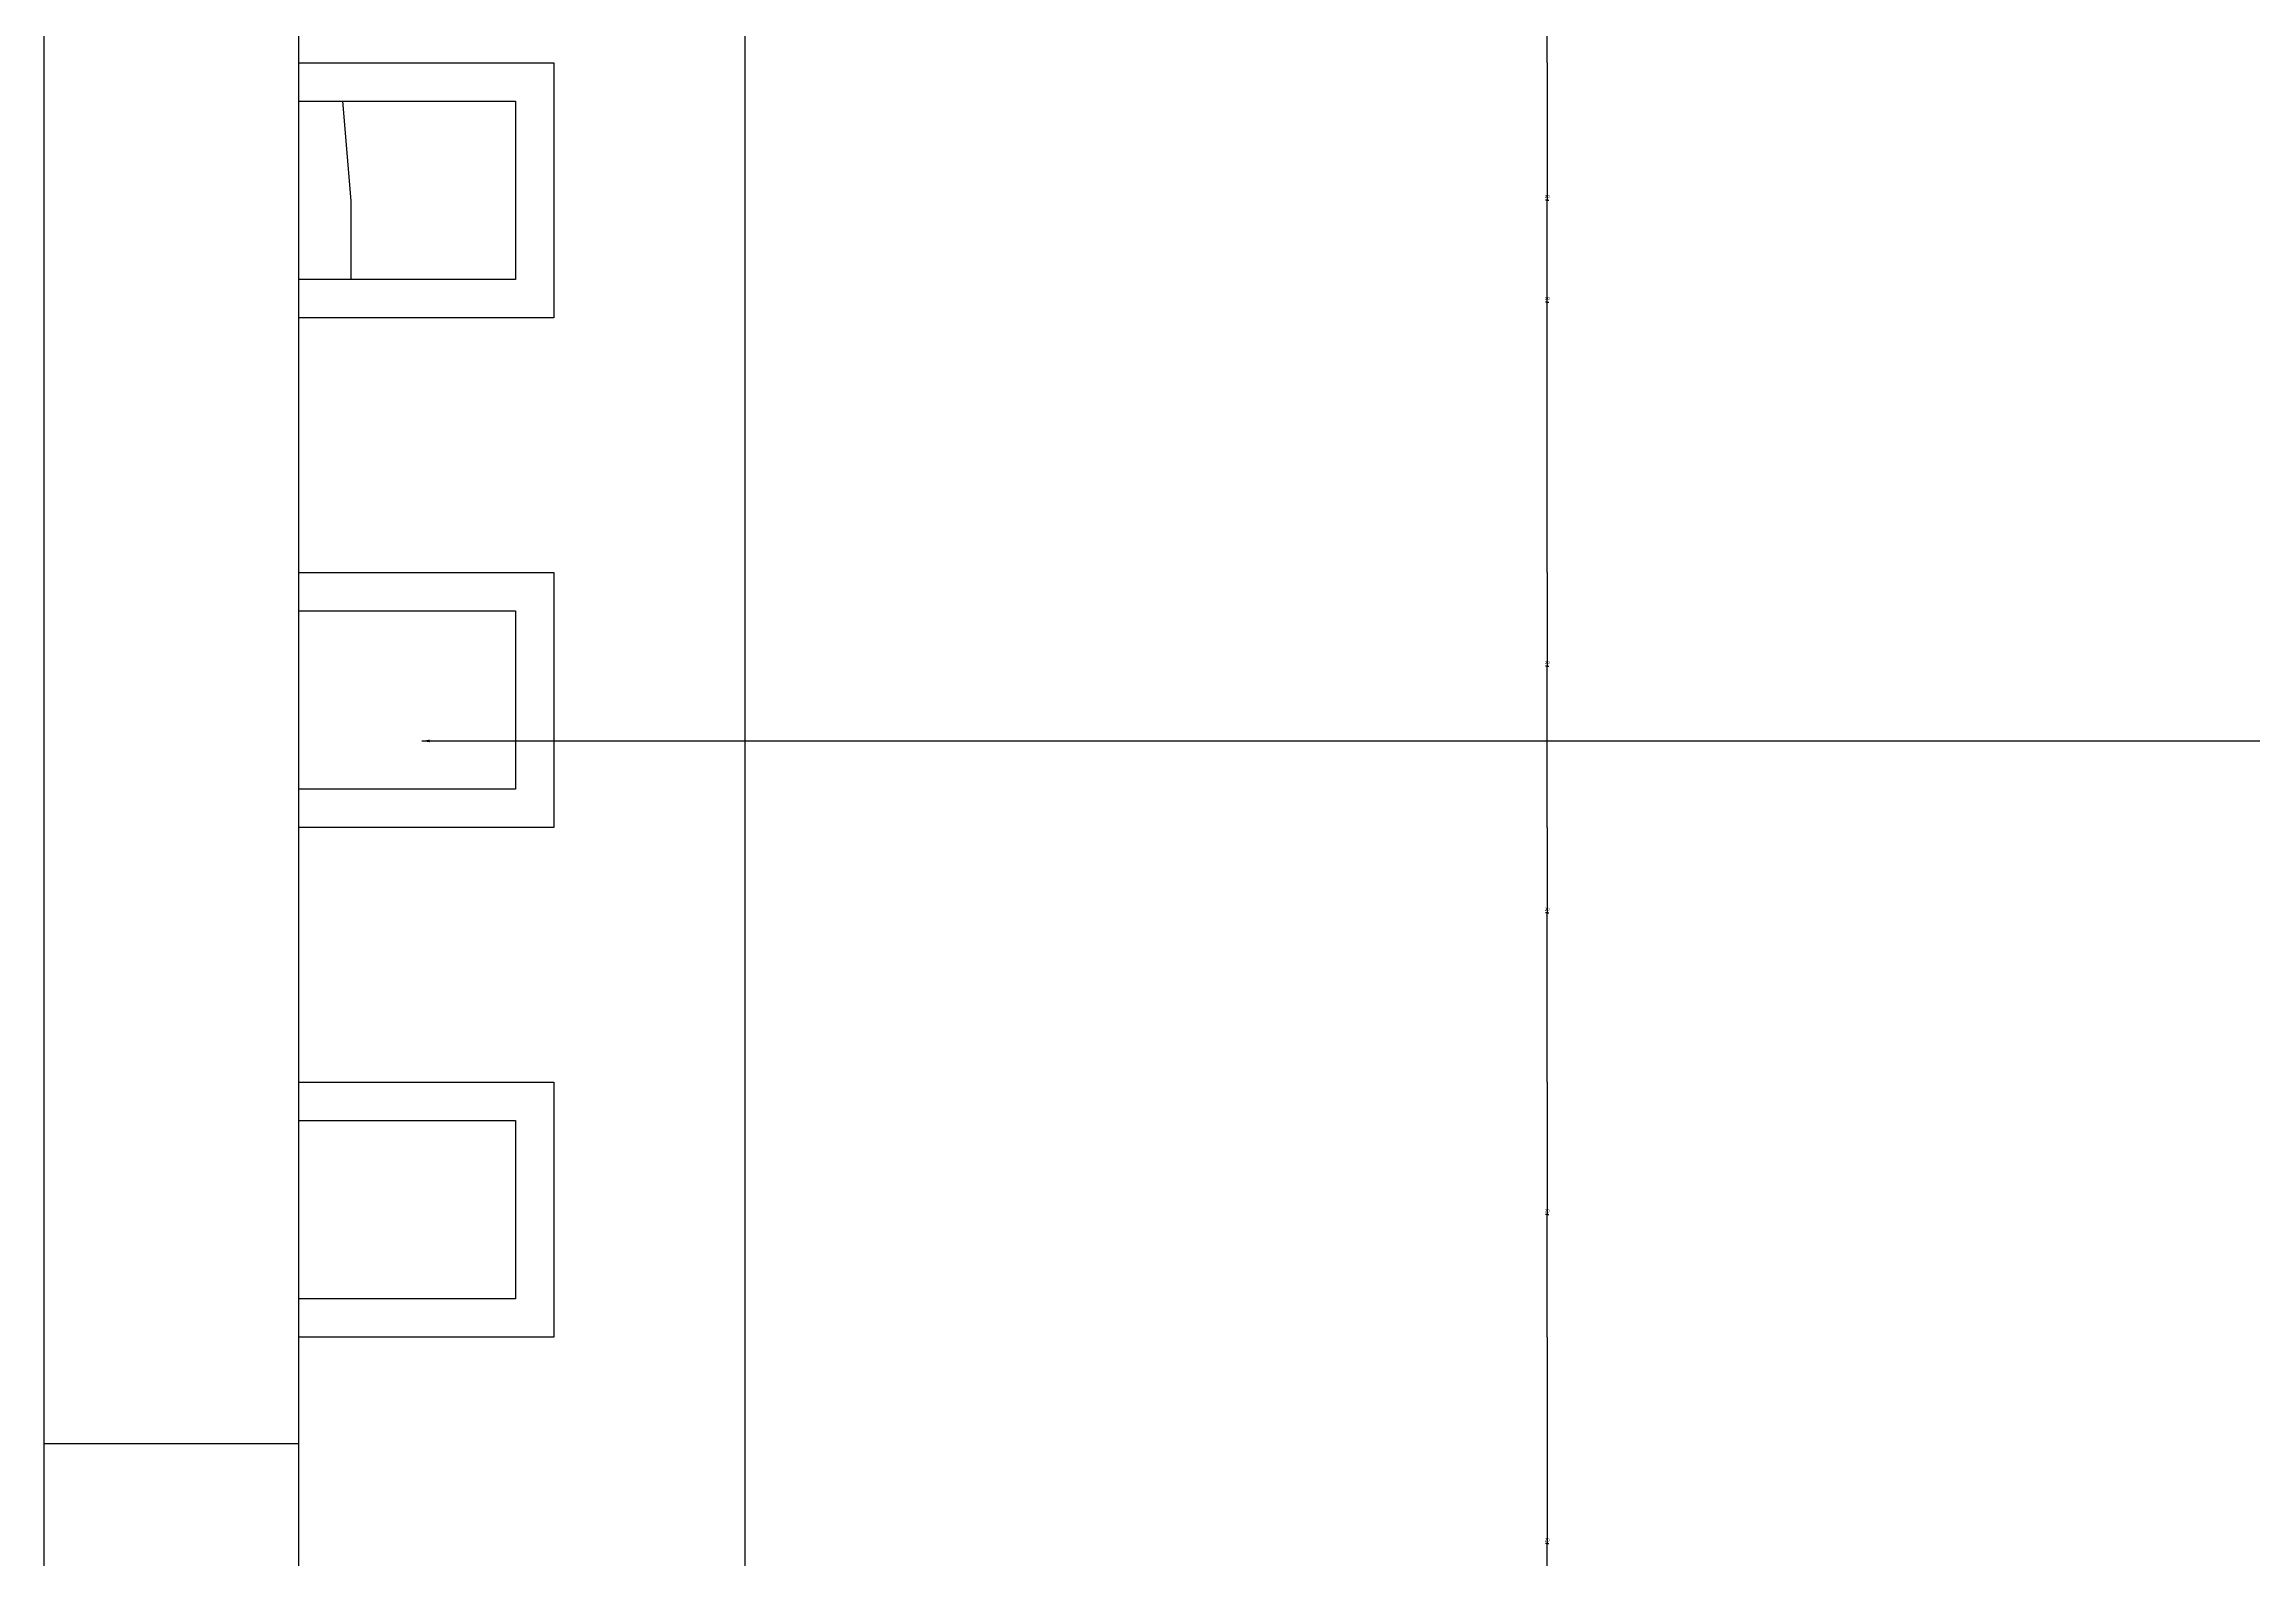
# Model space of a CAD drawing. Header units: metres. Extents: x 255888 to 260244, y 1005 to 5882.
# Drawn here: x 256897 to 257590, y 3775 to 4250 of the extents above; entities that cross this region are included whole.
import ezdxf

# ---------------------------------------------------------------- set-up
doc = ezdxf.new("R2010")
doc.units = ezdxf.units.M
for name, color, linetype in [('12', 1, 'Continuous'), ('19', 8, 'Continuous'), ('LAYER1', 8, 'Continuous'), ('LAYER3', 8, 'Continuous')]:
    doc.layers.add(name, color=color, linetype=linetype)
doc.dimstyles.get("Standard").update_dxf_attribs({"dimtxt": 2.5, "dimasz": 2.5, "dimexe": 1.25, "dimexo": 0.625, "dimtad": 1, "dimcen": 2.5, "dimazin": 3, "dimtfac": 1, "dimtmove": 0, "dimatfit": 3})

# ---------------------------------------------------------------- blocks, each defined once
blk = doc.blocks.new('_CLOSEDFILLED')
at = {"color": 0, "linetype": 'BYBLOCK'}
blk.add_solid([(-1, 0.2), (0, 0), (-1, -0.2)], dxfattribs=at)
blk = doc.blocks.new('*D1')
for p, q in [((257368.6, 3844.55), (257368.6, 3779.76)), ((257368.35, 3779.76), (257368.1, 3779.76)), ((257368.6, 3764.55), (257368.6, 3779.76)), ((257368.6, 3779.76), (257368.6, 3779.76)), ((257368.85, 3779.76), (257369.1, 3779.76))]:
    blk.add_line(p, q)
at = {"layer": 'Defpoints'}
for p in [(257368.6, 3844.55), (257368.6, 3779.76), (257368.6, 3764.55)]:
    blk.add_point(p, dxfattribs=at)
at = {"layer": 'LAYER1', "xscale": 0.25, "yscale": 0.25}
blk.add_blockref('_CLOSEDFILLED', (257368.6, 3779.76), dxfattribs=at)
at = {"layer": 'LAYER1', "xscale": 0.25, "yscale": 0.25, "rotation": 180}
blk.add_blockref('_CLOSEDFILLED', (257368.6, 3779.76), dxfattribs=at)
at = {"layer": 'LAYER1', "insert": (257368.6, 3780.885), "char_height": 1, "attachment_point": 5}
blk.add_mtext('20', dxfattribs=at)
blk = doc.blocks.new('*D14')
for p, q in [((257368.35, 4367.02), (257368.1, 4367.02)), ((257368.6, 4324.55), (257368.6, 4367.02)), ((257368.6, 4244.55), (257368.6, 4367.02)), ((257368.6, 4367.02), (257368.6, 4367.02)), ((257368.85, 4367.02), (257369.1, 4367.02))]:
    blk.add_line(p, q)
at = {"layer": 'Defpoints'}
for p in [(257368.6, 4367.02), (257368.6, 4324.55), (257368.6, 4244.55)]:
    blk.add_point(p, dxfattribs=at)
at = {"layer": 'LAYER1', "xscale": 0.25, "yscale": 0.25}
blk.add_blockref('_CLOSEDFILLED', (257368.6, 4367.02), dxfattribs=at)
at = {"layer": 'LAYER1', "xscale": 0.25, "yscale": 0.25, "rotation": 180}
blk.add_blockref('_CLOSEDFILLED', (257368.6, 4367.02), dxfattribs=at)
at = {"layer": 'LAYER1', "insert": (257368.6, 4368.145), "char_height": 1, "attachment_point": 5}
blk.add_mtext('20', dxfattribs=at)
blk = doc.blocks.new('*D15')
for p, q in [((257368.6, 4244.55), (257368.6, 4201.48)), ((257368.35, 4201.48), (257368.1, 4201.48)), ((257368.6, 4164.55), (257368.6, 4201.48)), ((257368.6, 4201.48), (257368.6, 4201.48)), ((257368.85, 4201.48), (257369.1, 4201.48))]:
    blk.add_line(p, q)
at = {"layer": 'Defpoints'}
for p in [(257368.6, 4244.55), (257368.6, 4201.48), (257368.6, 4164.55)]:
    blk.add_point(p, dxfattribs=at)
at = {"layer": 'LAYER1', "xscale": 0.25, "yscale": 0.25}
blk.add_blockref('_CLOSEDFILLED', (257368.6, 4201.48), dxfattribs=at)
at = {"layer": 'LAYER1', "xscale": 0.25, "yscale": 0.25, "rotation": 180}
blk.add_blockref('_CLOSEDFILLED', (257368.6, 4201.48), dxfattribs=at)
at = {"layer": 'LAYER1', "insert": (257368.6, 4202.605), "char_height": 1, "attachment_point": 5}
blk.add_mtext('20', dxfattribs=at)
blk = doc.blocks.new('*D16')
for p, q in [((257368.35, 4169.45), (257368.1, 4169.45)), ((257368.6, 4164.55), (257368.6, 4169.45)), ((257368.6, 4084.55), (257368.6, 4169.45)), ((257368.6, 4169.45), (257368.6, 4169.45)), ((257368.85, 4169.45), (257369.1, 4169.45))]:
    blk.add_line(p, q)
at = {"layer": 'Defpoints'}
for p in [(257368.6, 4169.45), (257368.6, 4164.55), (257368.6, 4084.55)]:
    blk.add_point(p, dxfattribs=at)
at = {"layer": 'LAYER1', "xscale": 0.25, "yscale": 0.25}
blk.add_blockref('_CLOSEDFILLED', (257368.6, 4169.45), dxfattribs=at)
at = {"layer": 'LAYER1', "xscale": 0.25, "yscale": 0.25, "rotation": 180}
blk.add_blockref('_CLOSEDFILLED', (257368.6, 4169.45), dxfattribs=at)
at = {"layer": 'LAYER1', "insert": (257368.6, 4170.575), "char_height": 1, "attachment_point": 5}
blk.add_mtext('20', dxfattribs=at)
blk = doc.blocks.new('*D17')
for p, q in [((257368.6, 4084.55), (257368.6, 4055.17)), ((257368.35, 4055.17), (257368.1, 4055.17)), ((257368.6, 4004.55), (257368.6, 4055.17)), ((257368.6, 4055.17), (257368.6, 4055.17)), ((257368.85, 4055.17), (257369.1, 4055.17))]:
    blk.add_line(p, q)
at = {"layer": 'Defpoints'}
for p in [(257368.6, 4084.55), (257368.6, 4055.17), (257368.6, 4004.55)]:
    blk.add_point(p, dxfattribs=at)
at = {"layer": 'LAYER1', "xscale": 0.25, "yscale": 0.25}
blk.add_blockref('_CLOSEDFILLED', (257368.6, 4055.17), dxfattribs=at)
at = {"layer": 'LAYER1', "xscale": 0.25, "yscale": 0.25, "rotation": 180}
blk.add_blockref('_CLOSEDFILLED', (257368.6, 4055.17), dxfattribs=at)
at = {"layer": 'LAYER1', "insert": (257368.6, 4056.295), "char_height": 1, "attachment_point": 5}
blk.add_mtext('20', dxfattribs=at)
blk = doc.blocks.new('*D18')
for p, q in [((257368.6, 4004.55), (257368.6, 3977.71)), ((257368.35, 3977.71), (257368.1, 3977.71)), ((257368.6, 3924.55), (257368.6, 3977.71)), ((257368.6, 3977.71), (257368.6, 3977.71)), ((257368.85, 3977.71), (257369.1, 3977.71))]:
    blk.add_line(p, q)
at = {"layer": 'Defpoints'}
for p in [(257368.6, 4004.55), (257368.6, 3977.71), (257368.6, 3924.55)]:
    blk.add_point(p, dxfattribs=at)
at = {"layer": 'LAYER1', "xscale": 0.25, "yscale": 0.25}
blk.add_blockref('_CLOSEDFILLED', (257368.6, 3977.71), dxfattribs=at)
at = {"layer": 'LAYER1', "xscale": 0.25, "yscale": 0.25, "rotation": 180}
blk.add_blockref('_CLOSEDFILLED', (257368.6, 3977.71), dxfattribs=at)
at = {"layer": 'LAYER1', "insert": (257368.6, 3978.835), "char_height": 1, "attachment_point": 5}
blk.add_mtext('20', dxfattribs=at)
blk = doc.blocks.new('*D19')
for p, q in [((257368.6, 3924.55), (257368.6, 3883.04)), ((257368.35, 3883.04), (257368.1, 3883.04)), ((257368.6, 3844.55), (257368.6, 3883.04)), ((257368.6, 3883.04), (257368.6, 3883.04)), ((257368.85, 3883.04), (257369.1, 3883.04))]:
    blk.add_line(p, q)
at = {"layer": 'Defpoints'}
for p in [(257368.6, 3924.55), (257368.6, 3883.04), (257368.6, 3844.55)]:
    blk.add_point(p, dxfattribs=at)
at = {"layer": 'LAYER1', "xscale": 0.25, "yscale": 0.25}
blk.add_blockref('_CLOSEDFILLED', (257368.6, 3883.04), dxfattribs=at)
at = {"layer": 'LAYER1', "xscale": 0.25, "yscale": 0.25, "rotation": 180}
blk.add_blockref('_CLOSEDFILLED', (257368.6, 3883.04), dxfattribs=at)
at = {"layer": 'LAYER1', "insert": (257368.6, 3884.165), "char_height": 1, "attachment_point": 5}
blk.add_mtext('20', dxfattribs=at)

msp = doc.modelspace()

# ---------------------------------------------------------------- hatches: boundary and pattern name
at = {"layer": 'LAYER3'}
h = msp.add_hatch(dxfattribs=at)
h.set_pattern_fill('CORK', scale=200)
h.paths.add_polyline_path([(256976.61, 4564.72), (257044.61, 4564.72), (257044.61, 4724.55), (256976.61, 4724.55)])
h.paths.add_polyline_path([(256976.61, 4336.55), (257044.61, 4336.55), (257044.61, 4484.72), (256976.61, 4484.72)])
h.paths.add_polyline_path([(257044.61, 3752.55), (256976.61, 3752.55), (256976.61, 2296.55), (257044.61, 2296.55), (257044.61, 3376.11)])
h.paths.add_polyline_path([(256976.61, 1565.03), (257044.61, 1565.03), (257044.61, 1712.55), (256976.61, 1712.55)])
h.paths.add_polyline_path([(256976.61, 1324.55), (257044.61, 1324.55), (257044.61, 1485.03), (256976.61, 1485.03)])
h.paths.add_polyline_path([(256976.61, 4484.72), (256896.61, 4484.72), (256896.61, 4442.73), (256896.61, 2069.67), (256976.61, 2069.67)])
h.paths.add_polyline_path([(256976.61, 4724.55), (256896.61, 4724.55), (256896.61, 4564.72), (256976.61, 4564.72)])
h.paths.add_polyline_path([(256896.61, 1775.98), (256976.61, 1775.98), (256976.61, 2069.67), (256896.61, 2069.67)])
h.paths.add_polyline_path([(256976.61, 1775.98), (256896.61, 1775.98), (256896.61, 1565.03), (256976.61, 1565.03)])
h.paths.add_polyline_path([(256896.61, 1324.55), (256948.72, 1324.55), (256976.61, 1324.55), (256976.61, 1485.03), (256896.61, 1485.03), (256896.61, 1443.04)])

# ---------------------------------------------------------------- linework, layer by layer
at = {"layer": '12'}
for p, q in [((256896.61, 1541.03), (256896.61, 4724.55)), ((256976.61, 1565.03), (256976.61, 4484.72)), ((256976.61, 4244.55), (257056.61, 4244.55)), ((257056.61, 4244.55), (257056.61, 4164.55)), ((256976.61, 4232.55), (257044.61, 4232.55)), ((257044.61, 4232.55), (257044.61, 4176.55)), ((257044.61, 4176.55), (256976.61, 4176.55)), ((257056.61, 4164.55), (256976.61, 4164.55)), ((256976.61, 4084.55), (257056.61, 4084.55)), ((257056.61, 4084.55), (257056.61, 4004.55)), ((256976.61, 4072.55), (257044.61, 4072.55)), ((257044.61, 4072.55), (257044.61, 4016.55)), ((257044.61, 4016.55), (256976.61, 4016.55)), ((257056.61, 4004.55), (256976.61, 4004.55)), ((256976.61, 3924.55), (257056.61, 3924.55)), ((257056.61, 3924.55), (257056.61, 3844.55)), ((256976.61, 3912.55), (257044.61, 3912.55)), ((257044.61, 3912.55), (257044.61, 3856.55)), ((257044.61, 3856.55), (256976.61, 3856.55)), ((257056.61, 3844.55), (256976.61, 3844.55))]:
    msp.add_line(p, q, dxfattribs=at)
at = {"layer": '19'}
for p, q in [((257116.61, 4724.55), (257116.61, 1004.55)), ((256990.3, 4232.55), (256992.87, 4201.2)), ((256992.87, 4201.2), (256992.87, 4176.55))]:
    msp.add_line(p, q, dxfattribs=at)

# ---------------------------------------------------------------- dimensions: what is measured, and where the dimension line sits
at = {"layer": 'LAYER1'}
for base, p1, p2, picture, middle in [((257368.6, 4367.02), (257368.6, 4324.55), (257368.6, 4244.55), '*D14', (257368.6, 4368.145)), ((257368.6, 4201.48), (257368.6, 4244.55), (257368.6, 4164.55), '*D15', (257368.6, 4202.605)), ((257368.6, 4169.45), (257368.6, 4164.55), (257368.6, 4084.55), '*D16', (257368.6, 4170.575)), ((257368.6, 4055.17), (257368.6, 4084.55), (257368.6, 4004.55), '*D17', (257368.6, 4056.295)), ((257368.6, 3977.71), (257368.6, 4004.55), (257368.6, 3924.55), '*D18', (257368.6, 3978.835)), ((257368.6, 3883.04), (257368.6, 3924.55), (257368.6, 3844.55), '*D19', (257368.6, 3884.165)), ((257368.6, 3779.76), (257368.6, 3844.55), (257368.6, 3764.55), '*D1', (257368.6, 3780.885))]:
    dim = msp.add_linear_dim(base=base, p1=p1, p2=p2, text='20', dimstyle='Standard', dxfattribs=at)
    dim.commit()
    dim.dimension.update_dxf_attribs({"geometry": picture, "text_midpoint": middle})

# ---------------------------------------------------------------- leaders
msp.add_leader([(257015.17, 4031.69), (260217.93, 4031.69)], dimstyle='Standard', dxfattribs=at)

doc.saveas('drawing.dxf')
